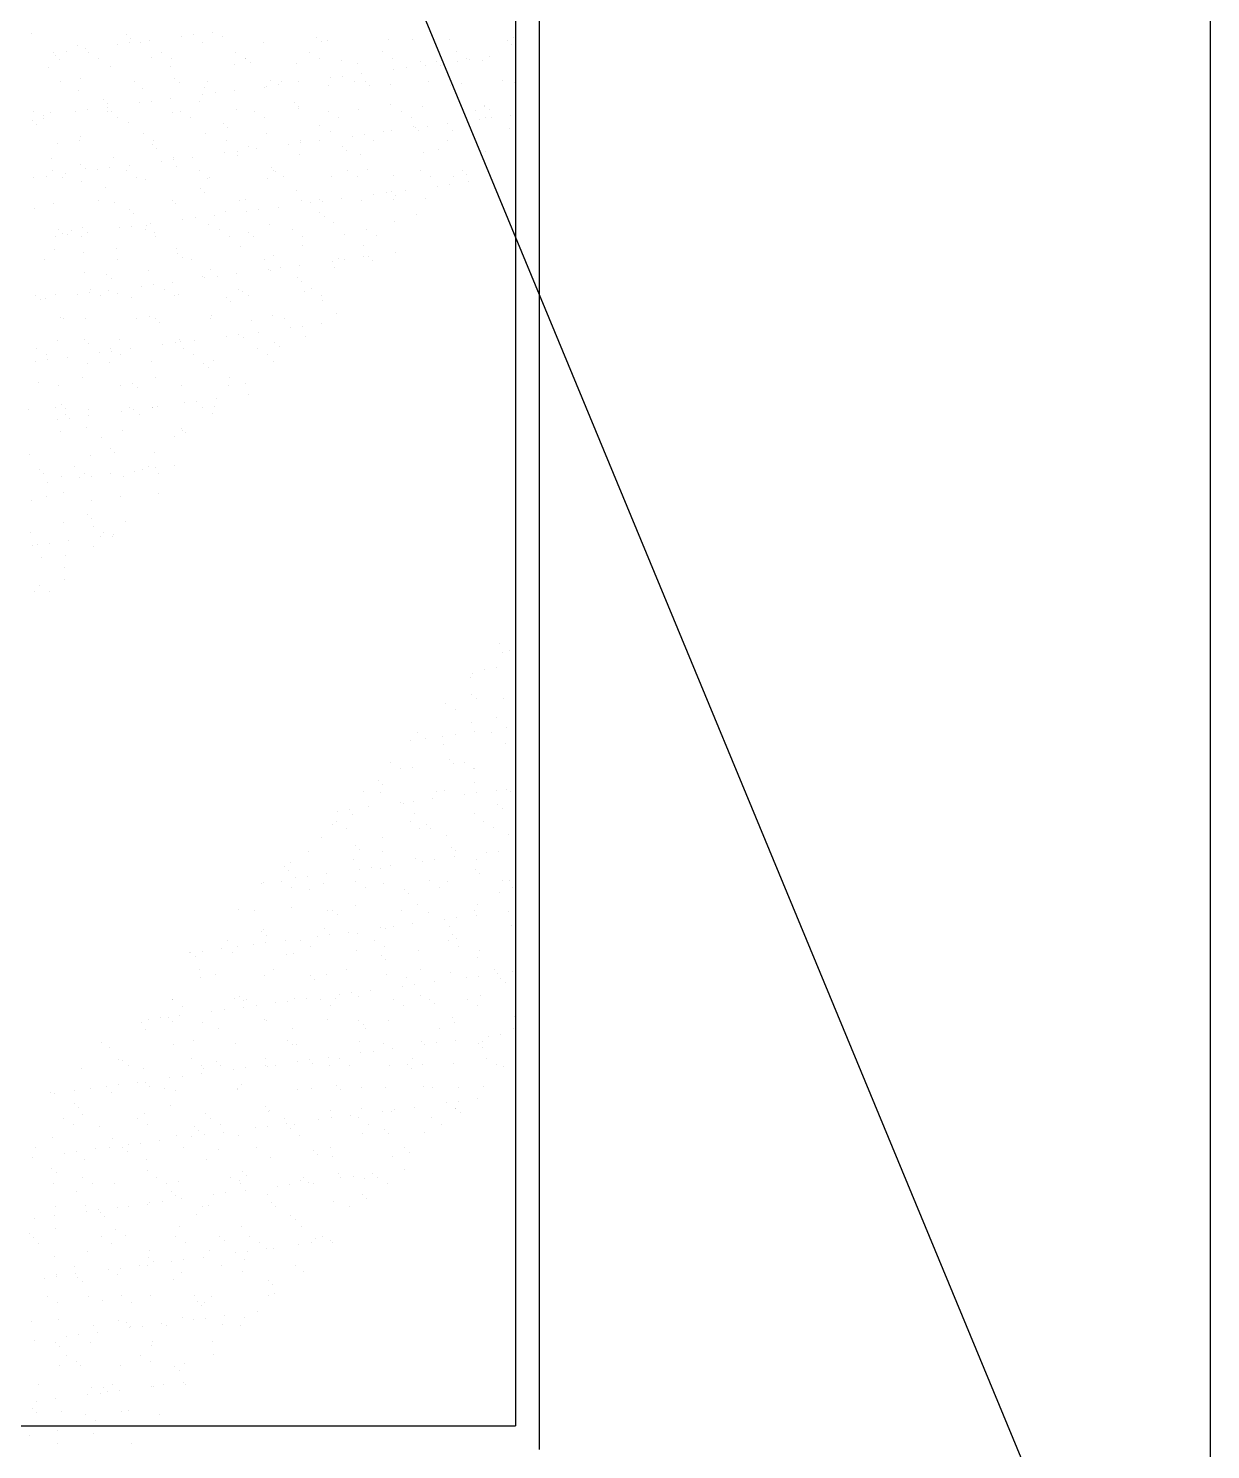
# Model space of a CAD drawing. Header units: inches. Extents: x 8.4 to 50.9, y 14.4 to 39.2.
# Drawn here: x 9.8284 to 10.0784, y 25.7495 to 26.0502 of the extents above; entities that cross this region are included whole.
import ezdxf

# ---------------------------------------------------------------- set-up
doc = ezdxf.new("R2010")
doc.units = ezdxf.units.IN
doc.header["$MEASUREMENT"] = 0
doc.layers.add('02', color=2, linetype='Continuous')
doc.layers.add('1', color=1, linetype='Continuous')

msp = doc.modelspace()

# ---------------------------------------------------------------- linework, layer by layer
at = {"layer": '02'}
for p, q in [((9.9364, 26.851), (9.9364, 25.7495)), ((10.0784, 24.551), (10.0784, 26.848)), ((9.9314, 26.34805), (9.9314, 25.7545)), ((9.82904, 26.04905), (9.82904, 26.04905)), ((9.86735, 26.04939), (9.86735, 26.04939)), ((9.83865, 26.04662), (9.83865, 26.04662)), ((9.84722, 26.04674), (9.84722, 26.04674)), ((9.84905, 26.04887), (9.84905, 26.04887)), ((9.84982, 26.04709), (9.84982, 26.04709)), ((9.84997, 26.04803), (9.84997, 26.04803)), ((9.85216, 26.0471), (9.85216, 26.0471)), ((9.85389, 26.04762), (9.85389, 26.04762)), ((9.86068, 26.04852), (9.86068, 26.04852)), ((9.86328, 26.04886), (9.86328, 26.04886)), ((9.86525, 26.04727), (9.86525, 26.04727)), ((9.86935, 26.04843), (9.86935, 26.04843)), ((9.87804, 26.04721), (9.87804, 26.04721)), ((9.88936, 26.04826), (9.88936, 26.04826)), ((9.89028, 26.04742), (9.89028, 26.04742)), ((9.89154, 26.0477), (9.89154, 26.0477)), ((9.90463, 26.04786), (9.90463, 26.04786)), ((9.90966, 26.04782), (9.90966, 26.04782)), ((9.91742, 26.0478), (9.91742, 26.0478)), ((9.92967, 26.04765), (9.92967, 26.04765)), ((9.93059, 26.0468), (9.93059, 26.0468)), ((9.93092, 26.04829), (9.93092, 26.04829)), ((9.83376, 26.04497), (9.83376, 26.04497)), ((9.83402, 26.04449), (9.83402, 26.04449)), ((9.83494, 26.04364), (9.83494, 26.04364)), ((9.83636, 26.04532), (9.83636, 26.04532)), ((9.84043, 26.04585), (9.84043, 26.04585)), ((9.84101, 26.04508), (9.84101, 26.04508)), ((9.84312, 26.04374), (9.84312, 26.04374)), ((9.85432, 26.04404), (9.85432, 26.04404)), ((9.85658, 26.04511), (9.85658, 26.04511)), ((9.85869, 26.04376), (9.85869, 26.04376)), ((9.87215, 26.04514), (9.87215, 26.04514)), ((9.87426, 26.04379), (9.87426, 26.04379)), ((9.87433, 26.04387), (9.87433, 26.04387)), ((9.87525, 26.04303), (9.87525, 26.04303)), ((9.88772, 26.04516), (9.88772, 26.04516)), ((9.88983, 26.04382), (9.88983, 26.04382)), ((9.89463, 26.04343), (9.89463, 26.04343)), ((9.90329, 26.04519), (9.90329, 26.04519)), ((9.9054, 26.04385), (9.9054, 26.04385)), ((9.91139, 26.04318), (9.91139, 26.04318)), ((9.91464, 26.04326), (9.91464, 26.04326)), ((9.91886, 26.04522), (9.91886, 26.04522)), ((9.91913, 26.04326), (9.91913, 26.04326)), ((9.92097, 26.04388), (9.92097, 26.04388)), ((9.92173, 26.04361), (9.92173, 26.04361)), ((9.92448, 26.04334), (9.92448, 26.04334)), ((9.92579, 26.04414), (9.92579, 26.04414)), ((9.83262, 26.04199), (9.83262, 26.04199)), ((9.84571, 26.04216), (9.84571, 26.04216)), ((9.8585, 26.0421), (9.8585, 26.0421)), ((9.87201, 26.04258), (9.87201, 26.04258)), ((9.8851, 26.04275), (9.8851, 26.04275)), ((9.89481, 26.04006), (9.89481, 26.04006)), ((9.89789, 26.04269), (9.89789, 26.04269)), ((9.89887, 26.0406), (9.89887, 26.0406)), ((9.90567, 26.04149), (9.90567, 26.04149)), ((9.90827, 26.04184), (9.90827, 26.04184)), ((9.91233, 26.04237), (9.91233, 26.04237)), ((9.91556, 26.04241), (9.91556, 26.04241)), ((9.83514, 26.03887), (9.83514, 26.03887)), ((9.83897, 26.03698), (9.83897, 26.03698)), ((9.83929, 26.03965), (9.83929, 26.03965)), ((9.85071, 26.0389), (9.85071, 26.0389)), ((9.85247, 26.03747), (9.85247, 26.03747)), ((9.8593, 26.03948), (9.8593, 26.03948)), ((9.86022, 26.03864), (9.86022, 26.03864)), ((9.86556, 26.03764), (9.86556, 26.03764)), ((9.86628, 26.03893), (9.86628, 26.03893)), ((9.87196, 26.03706), (9.87196, 26.03706)), ((9.87835, 26.03758), (9.87835, 26.03758)), ((9.87875, 26.03795), (9.87875, 26.03795)), ((9.8796, 26.03904), (9.8796, 26.03904)), ((9.88135, 26.03829), (9.88135, 26.03829)), ((9.88185, 26.03896), (9.88185, 26.03896)), ((9.88542, 26.03883), (9.88542, 26.03883)), ((9.89186, 26.03806), (9.89186, 26.03806)), ((9.89221, 26.03972), (9.89221, 26.03972)), ((9.89742, 26.03899), (9.89742, 26.03899)), ((9.89961, 26.03887), (9.89961, 26.03887)), ((9.90053, 26.03802), (9.90053, 26.03802)), ((9.90494, 26.03823), (9.90494, 26.03823)), ((9.91299, 26.03901), (9.91299, 26.03901)), ((9.91774, 26.03817), (9.91774, 26.03817)), ((9.91991, 26.03843), (9.91991, 26.03843)), ((9.92856, 26.03904), (9.92856, 26.03904)), ((9.93124, 26.03865), (9.93124, 26.03865)), ((9.84427, 26.03509), (9.84427, 26.03509)), ((9.84519, 26.03425), (9.84519, 26.03425)), ((9.85183, 26.03441), (9.85183, 26.03441)), ((9.85443, 26.03475), (9.85443, 26.03475)), ((9.8585, 26.03528), (9.8585, 26.03528)), ((9.86457, 26.03465), (9.86457, 26.03465)), ((9.86529, 26.03618), (9.86529, 26.03618)), ((9.86789, 26.03652), (9.86789, 26.03652)), ((9.88458, 26.03448), (9.88458, 26.03448)), ((9.90488, 26.03404), (9.90488, 26.03404)), ((9.92489, 26.03387), (9.92489, 26.03387)), ((9.82948, 26.03253), (9.82948, 26.03253)), ((9.83158, 26.03174), (9.83158, 26.03174)), ((9.83159, 26.03119), (9.83159, 26.03119)), ((9.83294, 26.03236), (9.83294, 26.03236)), ((9.83837, 26.03263), (9.83837, 26.03263)), ((9.84097, 26.03298), (9.84097, 26.03298)), ((9.84504, 26.03351), (9.84504, 26.03351)), ((9.84505, 26.03256), (9.84505, 26.03256)), ((9.84603, 26.03252), (9.84603, 26.03252)), ((9.84716, 26.03122), (9.84716, 26.03122)), ((9.85882, 26.03246), (9.85882, 26.03246)), ((9.86062, 26.03259), (9.86062, 26.03259)), ((9.86273, 26.03124), (9.86273, 26.03124)), ((9.87232, 26.03295), (9.87232, 26.03295)), ((9.87619, 26.03262), (9.87619, 26.03262)), ((9.8783, 26.03127), (9.8783, 26.03127)), ((9.88541, 26.03312), (9.88541, 26.03312)), ((9.8855, 26.03364), (9.8855, 26.03364)), ((9.89176, 26.03264), (9.89176, 26.03264)), ((9.89387, 26.0313), (9.89387, 26.0313)), ((9.8982, 26.03306), (9.8982, 26.03306)), ((9.90733, 26.03267), (9.90733, 26.03267)), ((9.90944, 26.03133), (9.90944, 26.03133)), ((9.91171, 26.03354), (9.91171, 26.03354)), ((9.9229, 26.0327), (9.9229, 26.0327)), ((9.92374, 26.03093), (9.92374, 26.03093)), ((9.92479, 26.03371), (9.92479, 26.03371)), ((9.92501, 26.03136), (9.92501, 26.03136)), ((9.92581, 26.03302), (9.92581, 26.03302)), ((9.92634, 26.03127), (9.92634, 26.03127)), ((9.9304, 26.0318), (9.9304, 26.0318)), ((9.82924, 26.03071), (9.82924, 26.03071)), ((9.83016, 26.02986), (9.83016, 26.02986)), ((9.84954, 26.03026), (9.84954, 26.03026)), ((9.86588, 26.028), (9.86588, 26.028)), ((9.86955, 26.03009), (9.86955, 26.03009)), ((9.87047, 26.02925), (9.87047, 26.02925)), ((9.87867, 26.02794), (9.87867, 26.02794)), ((9.88985, 26.02965), (9.88985, 26.02965)), ((9.89217, 26.02843), (9.89217, 26.02843)), ((9.90348, 26.02826), (9.90348, 26.02826)), ((9.90526, 26.0286), (9.90526, 26.0286)), ((9.90986, 26.02948), (9.90986, 26.02948)), ((9.91028, 26.02915), (9.91028, 26.02915)), ((9.91078, 26.02863), (9.91078, 26.02863)), ((9.91288, 26.0295), (9.91288, 26.0295)), ((9.91694, 26.03003), (9.91694, 26.03003)), ((9.91805, 26.02853), (9.91805, 26.02853)), ((9.93016, 26.02904), (9.93016, 26.02904)), ((9.83451, 26.02588), (9.83451, 26.02588)), ((9.83918, 26.02635), (9.83918, 26.02635)), ((9.83928, 26.02735), (9.83928, 26.02735)), ((9.85279, 26.02784), (9.85279, 26.02784)), ((9.85452, 26.0257), (9.85452, 26.0257)), ((9.85475, 26.02638), (9.85475, 26.02638)), ((9.85544, 26.02486), (9.85544, 26.02486)), ((9.87032, 26.02641), (9.87032, 26.02641)), ((9.87482, 26.02526), (9.87482, 26.02526)), ((9.88336, 26.02561), (9.88336, 26.02561)), ((9.88589, 26.02644), (9.88589, 26.02644)), ((9.88596, 26.02595), (9.88596, 26.02595)), ((9.89003, 26.02649), (9.89003, 26.02649)), ((9.89483, 26.02509), (9.89483, 26.02509)), ((9.89682, 26.02738), (9.89682, 26.02738)), ((9.89942, 26.02772), (9.89942, 26.02772)), ((9.90146, 26.02646), (9.90146, 26.02646)), ((9.91703, 26.02649), (9.91703, 26.02649)), ((9.83325, 26.02272), (9.83325, 26.02272)), ((9.84634, 26.02289), (9.84634, 26.02289)), ((9.85644, 26.02207), (9.85644, 26.02207)), ((9.85904, 26.02241), (9.85904, 26.02241)), ((9.85913, 26.02283), (9.85913, 26.02283)), ((9.86311, 26.02294), (9.86311, 26.02294)), ((9.8699, 26.02384), (9.8699, 26.02384)), ((9.8725, 26.02418), (9.8725, 26.02418)), ((9.87264, 26.02332), (9.87264, 26.02332)), ((9.87657, 26.02472), (9.87657, 26.02472)), ((9.88573, 26.02348), (9.88573, 26.02348)), ((9.89575, 26.02425), (9.89575, 26.02425)), ((9.89852, 26.02342), (9.89852, 26.02342)), ((9.91202, 26.02391), (9.91202, 26.02391)), ((9.91513, 26.02465), (9.91513, 26.02465)), ((9.92511, 26.02407), (9.92511, 26.02407)), ((9.83213, 26.01887), (9.83213, 26.01887)), ((9.83352, 26.02001), (9.83352, 26.02001)), ((9.83619, 26.0194), (9.83619, 26.0194)), ((9.83949, 26.02132), (9.83949, 26.02132)), ((9.84041, 26.02047), (9.84041, 26.02047)), ((9.84298, 26.02029), (9.84298, 26.02029)), ((9.84558, 26.02064), (9.84558, 26.02064)), ((9.84909, 26.02004), (9.84909, 26.02004)), ((9.84965, 26.02117), (9.84965, 26.02117)), ((9.85979, 26.02087), (9.85979, 26.02087)), ((9.86466, 26.02007), (9.86466, 26.02007)), ((9.8798, 26.0207), (9.8798, 26.0207)), ((9.88023, 26.0201), (9.88023, 26.0201)), ((9.88072, 26.01986), (9.88072, 26.01986)), ((9.8958, 26.02012), (9.8958, 26.02012)), ((9.9001, 26.02026), (9.9001, 26.02026)), ((9.90557, 26.01896), (9.90557, 26.01896)), ((9.91137, 26.02015), (9.91137, 26.02015)), ((9.91836, 26.0189), (9.91836, 26.0189)), ((9.92011, 26.02009), (9.92011, 26.02009)), ((9.92103, 26.01924), (9.92103, 26.01924)), ((9.82952, 26.01852), (9.82952, 26.01852)), ((9.83562, 26.01867), (9.83562, 26.01867)), ((9.8396, 26.01772), (9.8396, 26.01772)), ((9.84476, 26.01648), (9.84476, 26.01648)), ((9.85119, 26.0187), (9.85119, 26.0187)), ((9.8531, 26.0182), (9.8531, 26.0182)), ((9.86477, 26.01631), (9.86477, 26.01631)), ((9.86619, 26.01837), (9.86619, 26.01837)), ((9.86677, 26.01872), (9.86677, 26.01872)), ((9.87898, 26.01831), (9.87898, 26.01831)), ((9.88234, 26.01875), (9.88234, 26.01875)), ((9.88507, 26.01587), (9.88507, 26.01587)), ((9.89249, 26.01879), (9.89249, 26.01879)), ((9.89791, 26.01878), (9.89791, 26.01878)), ((9.90809, 26.01592), (9.90809, 26.01592)), ((9.91348, 26.01881), (9.91348, 26.01881)), ((9.91489, 26.01682), (9.91489, 26.01682)), ((9.91749, 26.01716), (9.91749, 26.01716)), ((9.92155, 26.01769), (9.92155, 26.01769)), ((9.83357, 26.01309), (9.83357, 26.01309)), ((9.84321, 26.01383), (9.84321, 26.01383)), ((9.84666, 26.01326), (9.84666, 26.01326)), ((9.85879, 26.01386), (9.85879, 26.01386)), ((9.85945, 26.01319), (9.85945, 26.01319)), ((9.86569, 26.01547), (9.86569, 26.01547)), ((9.87295, 26.01368), (9.87295, 26.01368)), ((9.87436, 26.01389), (9.87436, 26.01389)), ((9.88604, 26.01385), (9.88604, 26.01385)), ((9.88797, 26.01327), (9.88797, 26.01327)), ((9.88993, 26.01392), (9.88993, 26.01392)), ((9.89057, 26.01361), (9.89057, 26.01361)), ((9.89464, 26.01415), (9.89464, 26.01415)), ((9.89883, 26.01379), (9.89883, 26.01379)), ((9.90143, 26.01504), (9.90143, 26.01504)), ((9.90403, 26.01539), (9.90403, 26.01539)), ((9.90508, 26.0157), (9.90508, 26.0157)), ((9.9055, 26.01394), (9.9055, 26.01394)), ((9.906, 26.01485), (9.906, 26.01485)), ((9.91234, 26.01427), (9.91234, 26.01427)), ((9.82973, 26.0121), (9.82973, 26.0121)), ((9.84974, 26.01192), (9.84974, 26.01192)), ((9.85066, 26.01108), (9.85066, 26.01108)), ((9.86365, 26.01007), (9.86365, 26.01007)), ((9.86772, 26.01061), (9.86772, 26.01061)), ((9.87004, 26.01148), (9.87004, 26.01148)), ((9.87451, 26.0115), (9.87451, 26.0115)), ((9.87711, 26.01184), (9.87711, 26.01184)), ((9.88118, 26.01238), (9.88118, 26.01238)), ((9.89004, 26.01131), (9.89004, 26.01131)), ((9.89097, 26.01047), (9.89097, 26.01047)), ((9.91035, 26.01087), (9.91035, 26.01087)), ((9.8347, 26.00754), (9.8347, 26.00754)), ((9.83755, 26.00749), (9.83755, 26.00749)), ((9.83991, 26.00808), (9.83991, 26.00808)), ((9.8408, 26.00706), (9.8408, 26.00706)), ((9.84759, 26.00796), (9.84759, 26.00796)), ((9.85019, 26.0083), (9.85019, 26.0083)), ((9.85312, 26.00752), (9.85312, 26.00752)), ((9.85342, 26.00857), (9.85342, 26.00857)), ((9.85426, 26.00883), (9.85426, 26.00883)), ((9.85501, 26.00709), (9.85501, 26.00709)), ((9.86105, 26.00973), (9.86105, 26.00973)), ((9.86651, 26.00874), (9.86651, 26.00874)), ((9.86869, 26.00755), (9.86869, 26.00755)), ((9.87501, 26.00692), (9.87501, 26.00692)), ((9.8793, 26.00867), (9.8793, 26.00867)), ((9.88427, 26.00757), (9.88427, 26.00757)), ((9.8928, 26.00916), (9.8928, 26.00916)), ((9.89984, 26.0076), (9.89984, 26.0076)), ((9.90589, 26.00933), (9.90589, 26.00933)), ((9.83413, 26.00618), (9.83413, 26.00618)), ((9.83563, 26.00669), (9.83563, 26.00669)), ((9.83674, 26.00653), (9.83674, 26.00653)), ((9.83966, 26.00615), (9.83966, 26.00615)), ((9.85523, 26.00617), (9.85523, 26.00617)), ((9.8708, 26.0062), (9.8708, 26.0062)), ((9.87327, 26.00405), (9.87327, 26.00405)), ((9.87594, 26.00608), (9.87594, 26.00608)), ((9.88636, 26.00421), (9.88636, 26.00421)), ((9.88637, 26.00623), (9.88637, 26.00623)), ((9.89532, 26.00648), (9.89532, 26.00648)), ((9.89915, 26.00415), (9.89915, 26.00415)), ((9.90194, 26.00626), (9.90194, 26.00626)), ((9.83168, 26.00128), (9.83168, 26.00128)), ((9.83388, 26.00346), (9.83388, 26.00346)), ((9.83998, 26.00271), (9.83998, 26.00271)), ((9.84697, 26.00362), (9.84697, 26.00362)), ((9.84725, 26.00131), (9.84725, 26.00131)), ((9.85976, 26.00356), (9.85976, 26.00356)), ((9.85998, 26.00253), (9.85998, 26.00253)), ((9.86091, 26.00169), (9.86091, 26.00169)), ((9.86282, 26.00134), (9.86282, 26.00134)), ((9.87839, 26.00137), (9.87839, 26.00137)), ((9.88029, 26.00209), (9.88029, 26.00209)), ((9.89258, 26.00093), (9.89258, 26.00093)), ((9.89396, 26.0014), (9.89396, 26.0014)), ((9.89518, 26.00128), (9.89518, 26.00128)), ((9.89925, 26.00181), (9.89925, 26.00181)), ((9.90029, 26.00192), (9.90029, 26.00192)), ((9.90121, 26.00108), (9.90121, 26.00108)), ((9.90604, 26.0027), (9.90604, 26.0027)), ((9.84023, 25.99845), (9.84023, 25.99845)), ((9.84495, 25.99815), (9.84495, 25.99815)), ((9.85373, 25.99893), (9.85373, 25.99893)), ((9.86682, 25.9991), (9.86682, 25.9991)), ((9.87233, 25.99827), (9.87233, 25.99827)), ((9.87912, 25.99916), (9.87912, 25.99916)), ((9.87961, 25.99904), (9.87961, 25.99904)), ((9.88172, 25.9995), (9.88172, 25.9995)), ((9.88579, 26.00004), (9.88579, 26.00004)), ((9.89312, 25.99953), (9.89312, 25.99953)), ((9.84159, 25.99497), (9.84159, 25.99497)), ((9.84587, 25.9973), (9.84587, 25.9973)), ((9.8522, 25.99562), (9.8522, 25.99562)), ((9.8548, 25.99596), (9.8548, 25.99596)), ((9.85716, 25.995), (9.85716, 25.995)), ((9.85887, 25.99649), (9.85887, 25.99649)), ((9.86525, 25.9977), (9.86525, 25.9977)), ((9.86566, 25.99739), (9.86566, 25.99739)), ((9.86826, 25.99773), (9.86826, 25.99773)), ((9.87273, 25.99503), (9.87273, 25.99503)), ((9.88526, 25.99753), (9.88526, 25.99753)), ((9.88618, 25.99669), (9.88618, 25.99669)), ((9.8883, 25.99505), (9.8883, 25.99505)), ((9.82992, 25.99376), (9.82992, 25.99376)), ((9.83084, 25.99291), (9.83084, 25.99291)), ((9.83195, 25.99295), (9.83195, 25.99295)), ((9.8342, 25.99382), (9.8342, 25.99382)), ((9.83874, 25.99385), (9.83874, 25.99385)), ((9.84135, 25.99419), (9.84135, 25.99419)), ((9.8437, 25.99363), (9.8437, 25.99363)), ((9.84541, 25.99472), (9.84541, 25.99472)), ((9.84729, 25.99399), (9.84729, 25.99399)), ((9.85022, 25.99332), (9.85022, 25.99332)), ((9.85927, 25.99365), (9.85927, 25.99365)), ((9.86008, 25.99393), (9.86008, 25.99393)), ((9.87023, 25.99314), (9.87023, 25.99314)), ((9.87115, 25.9923), (9.87115, 25.9923)), ((9.87358, 25.99441), (9.87358, 25.99441)), ((9.87484, 25.99368), (9.87484, 25.99368)), ((9.88667, 25.99458), (9.88667, 25.99458)), ((9.89041, 25.99371), (9.89041, 25.99371)), ((9.89053, 25.9927), (9.89053, 25.9927)), ((9.83519, 25.98893), (9.83519, 25.98893)), ((9.84054, 25.98881), (9.84054, 25.98881)), ((9.85129, 25.98879), (9.85129, 25.98879)), ((9.85405, 25.9893), (9.85405, 25.9893)), ((9.86686, 25.98882), (9.86686, 25.98882)), ((9.86714, 25.98947), (9.86714, 25.98947)), ((9.87993, 25.98941), (9.87993, 25.98941)), ((9.88243, 25.98885), (9.88243, 25.98885)), ((9.89343, 25.98989), (9.89343, 25.98989)), ((9.83572, 25.98876), (9.83572, 25.98876)), ((9.8552, 25.98875), (9.8552, 25.98875)), ((9.85612, 25.98791), (9.85612, 25.98791)), ((9.8755, 25.98831), (9.8755, 25.98831)), ((9.87694, 25.98593), (9.87694, 25.98593)), ((9.88373, 25.98682), (9.88373, 25.98682)), ((9.88633, 25.98716), (9.88633, 25.98716)), ((9.8904, 25.9877), (9.8904, 25.9877)), ((9.83451, 25.98419), (9.83451, 25.98419)), ((9.84017, 25.98437), (9.84017, 25.98437)), ((9.84109, 25.98352), (9.84109, 25.98352)), ((9.8476, 25.98435), (9.8476, 25.98435)), ((9.85681, 25.98328), (9.85681, 25.98328)), ((9.85941, 25.98362), (9.85941, 25.98362)), ((9.86039, 25.98429), (9.86039, 25.98429)), ((9.86047, 25.98392), (9.86047, 25.98392)), ((9.86348, 25.98416), (9.86348, 25.98416)), ((9.87027, 25.98505), (9.87027, 25.98505)), ((9.87287, 25.98539), (9.87287, 25.98539)), ((9.8739, 25.98478), (9.8739, 25.98478)), ((9.88048, 25.98375), (9.88048, 25.98375)), ((9.8814, 25.98291), (9.8814, 25.98291)), ((9.88699, 25.98495), (9.88699, 25.98495)), ((9.83006, 25.98242), (9.83006, 25.98242)), ((9.83217, 25.98108), (9.83217, 25.98108)), ((9.8325, 25.98008), (9.8325, 25.98008)), ((9.83656, 25.98061), (9.83656, 25.98061)), ((9.84335, 25.98151), (9.84335, 25.98151)), ((9.84563, 25.98245), (9.84563, 25.98245)), ((9.84596, 25.98185), (9.84596, 25.98185)), ((9.84774, 25.98111), (9.84774, 25.98111)), ((9.85002, 25.98238), (9.85002, 25.98238)), ((9.8612, 25.98248), (9.8612, 25.98248)), ((9.86331, 25.98113), (9.86331, 25.98113)), ((9.86745, 25.97983), (9.86745, 25.97983)), ((9.87677, 25.98251), (9.87677, 25.98251)), ((9.87888, 25.98116), (9.87888, 25.98116)), ((9.88024, 25.97977), (9.88024, 25.97977)), ((9.82989, 25.97973), (9.82989, 25.97973)), ((9.84086, 25.97918), (9.84086, 25.97918)), ((9.84544, 25.97954), (9.84544, 25.97954)), ((9.85436, 25.97967), (9.85436, 25.97967)), ((9.86545, 25.97936), (9.86545, 25.97936)), ((9.86637, 25.97852), (9.86637, 25.97852)), ((9.83041, 25.97515), (9.83041, 25.97515)), ((9.83483, 25.97455), (9.83483, 25.97455)), ((9.83976, 25.97624), (9.83976, 25.97624)), ((9.84792, 25.97472), (9.84792, 25.97472)), ((9.85042, 25.97498), (9.85042, 25.97498)), ((9.85134, 25.97413), (9.85134, 25.97413)), ((9.85533, 25.97627), (9.85533, 25.97627)), ((9.86071, 25.97466), (9.86071, 25.97466)), ((9.87072, 25.97453), (9.87072, 25.97453)), ((9.8709, 25.9763), (9.8709, 25.9763)), ((9.87421, 25.97514), (9.87421, 25.97514)), ((9.86142, 25.97094), (9.86142, 25.97094)), ((9.86402, 25.97128), (9.86402, 25.97128)), ((9.86809, 25.97182), (9.86809, 25.97182)), ((9.87488, 25.97271), (9.87488, 25.97271)), ((9.82838, 25.96961), (9.82838, 25.96961)), ((9.8341, 25.9699), (9.8341, 25.9699)), ((9.83539, 25.97059), (9.83539, 25.97059)), ((9.83621, 25.96856), (9.83621, 25.96856)), ((9.83631, 25.96974), (9.83631, 25.96974)), ((9.83711, 25.96774), (9.83711, 25.96774)), ((9.84117, 25.96955), (9.84117, 25.96955)), ((9.84117, 25.96827), (9.84117, 25.96827)), ((9.84796, 25.96917), (9.84796, 25.96917)), ((9.84967, 25.96993), (9.84967, 25.96993)), ((9.85057, 25.96951), (9.85057, 25.96951)), ((9.85178, 25.96858), (9.85178, 25.96858)), ((9.85463, 25.97005), (9.85463, 25.97005)), ((9.85468, 25.97003), (9.85468, 25.97003)), ((9.85569, 25.97015), (9.85569, 25.97015)), ((9.86524, 25.96996), (9.86524, 25.96996)), ((9.86735, 25.96861), (9.86735, 25.96861)), ((9.86777, 25.9702), (9.86777, 25.9702)), ((9.8345, 25.9674), (9.8345, 25.9674)), ((9.83514, 25.96492), (9.83514, 25.96492)), ((9.84066, 25.96576), (9.84066, 25.96576)), ((9.84823, 25.96509), (9.84823, 25.96509)), ((9.86067, 25.96559), (9.86067, 25.96559)), ((9.86102, 25.96502), (9.86102, 25.96502)), ((9.86159, 25.96474), (9.86159, 25.96474)), ((9.8438, 25.96372), (9.8438, 25.96372)), ((9.85937, 25.96375), (9.85937, 25.96375)), ((9.8287, 25.95997), (9.8287, 25.95997)), ((9.84149, 25.95991), (9.84149, 25.95991)), ((9.84564, 25.9612), (9.84564, 25.9612)), ((9.84656, 25.96035), (9.84656, 25.96035)), ((9.85499, 25.9604), (9.85499, 25.9604)), ((9.83061, 25.95681), (9.83061, 25.95681)), ((9.83153, 25.95596), (9.83153, 25.95596)), ((9.83814, 25.95738), (9.83814, 25.95738)), ((9.84024, 25.95604), (9.84024, 25.95604)), ((9.84578, 25.95593), (9.84578, 25.95593)), ((9.85091, 25.95637), (9.85091, 25.95637)), ((9.85257, 25.95683), (9.85257, 25.95683)), ((9.85371, 25.95741), (9.85371, 25.95741)), ((9.85518, 25.95717), (9.85518, 25.95717)), ((9.85581, 25.95606), (9.85581, 25.95606)), ((9.85924, 25.95771), (9.85924, 25.95771)), ((9.83232, 25.95416), (9.83232, 25.95416)), ((9.83546, 25.95528), (9.83546, 25.95528)), ((9.83911, 25.95506), (9.83911, 25.95506)), ((9.84172, 25.9554), (9.84172, 25.9554)), ((9.84855, 25.95545), (9.84855, 25.95545)), ((9.82901, 25.95034), (9.82901, 25.95034)), ((9.83226, 25.95117), (9.83226, 25.95117)), ((9.83588, 25.95198), (9.83588, 25.95198)), ((9.8418, 25.95028), (9.8418, 25.95028)), ((9.84783, 25.9512), (9.84783, 25.9512)), ((9.85588, 25.95181), (9.85588, 25.95181)), ((9.84085, 25.94742), (9.84085, 25.94742)), ((9.83577, 25.94565), (9.83577, 25.94565)), ((9.84178, 25.94657), (9.84178, 25.94657)), ((9.84217, 25.94486), (9.84217, 25.94486)), ((9.84886, 25.94582), (9.84886, 25.94582)), ((9.82871, 25.94349), (9.82871, 25.94349)), ((9.82933, 25.9407), (9.82933, 25.9407)), ((9.83027, 25.94095), (9.83027, 25.94095)), ((9.83287, 25.94129), (9.83287, 25.94129)), ((9.83693, 25.94182), (9.83693, 25.94182)), ((9.84372, 25.94272), (9.84372, 25.94272)), ((9.84428, 25.94352), (9.84428, 25.94352)), ((9.84613, 25.94259), (9.84613, 25.94259)), ((9.84633, 25.94306), (9.84633, 25.94306)), ((9.83109, 25.9382), (9.83109, 25.9382)), ((9.8363, 25.93865), (9.8363, 25.93865)), ((9.84212, 25.94064), (9.84212, 25.94064)), ((9.83609, 25.93602), (9.83609, 25.93602)), ((9.83064, 25.93231), (9.83064, 25.93231)), ((9.83607, 25.93364), (9.83607, 25.93364)), ((9.82964, 25.93107), (9.82964, 25.93107)), ((9.83275, 25.93097), (9.83275, 25.93097)), ((9.9281, 25.91996), (9.9281, 25.91996)), ((9.92857, 25.9181), (9.92857, 25.9181)), ((9.93021, 25.91862), (9.93021, 25.91862)), ((9.92223, 25.91375), (9.92223, 25.91375)), ((9.92485, 25.91456), (9.92485, 25.91456)), ((9.92745, 25.9149), (9.92745, 25.9149)), ((9.92183, 25.91292), (9.92183, 25.91292)), ((9.92216, 25.90924), (9.92216, 25.90924)), ((9.92308, 25.9084), (9.92308, 25.9084)), ((9.92889, 25.90847), (9.92889, 25.90847)), ((9.91657, 25.90741), (9.91657, 25.90741)), ((9.91868, 25.90607), (9.91868, 25.90607)), ((9.92214, 25.90329), (9.92214, 25.90329)), ((9.92743, 25.90441), (9.92743, 25.90441)), ((9.92946, 25.90222), (9.92946, 25.90222)), ((9.90921, 25.89956), (9.90921, 25.89956)), ((9.9107, 25.9012), (9.9107, 25.9012)), ((9.9124, 25.90002), (9.9124, 25.90002)), ((9.916, 25.90045), (9.916, 25.90045)), ((9.91612, 25.89866), (9.91612, 25.89866)), ((9.9186, 25.90079), (9.9186, 25.90079)), ((9.92267, 25.90133), (9.92267, 25.90133)), ((9.92627, 25.90123), (9.92627, 25.90123)), ((9.9292, 25.89883), (9.9292, 25.89883)), ((9.90504, 25.89486), (9.90504, 25.89486)), ((9.90715, 25.89352), (9.90715, 25.89352)), ((9.90967, 25.89372), (9.90967, 25.89372)), ((9.91737, 25.89546), (9.91737, 25.89546)), ((9.91829, 25.89462), (9.91829, 25.89462)), ((9.92061, 25.89489), (9.92061, 25.89489)), ((9.92246, 25.89366), (9.92246, 25.89366)), ((9.92272, 25.89355), (9.92272, 25.89355)), ((9.90234, 25.89107), (9.90234, 25.89107)), ((9.90326, 25.89023), (9.90326, 25.89023)), ((9.92264, 25.89063), (9.92264, 25.89063)), ((9.89917, 25.88865), (9.89917, 25.88865)), ((9.90293, 25.88854), (9.90293, 25.88854)), ((9.90975, 25.88668), (9.90975, 25.88668)), ((9.91382, 25.88722), (9.91382, 25.88722)), ((9.91474, 25.88868), (9.91474, 25.88868)), ((9.91643, 25.88903), (9.91643, 25.88903)), ((9.92061, 25.88811), (9.92061, 25.88811)), ((9.92321, 25.88845), (9.92321, 25.88845)), ((9.92728, 25.88899), (9.92728, 25.88899)), ((9.92952, 25.8892), (9.92952, 25.8892)), ((9.93031, 25.88871), (9.93031, 25.88871)), ((9.89369, 25.88457), (9.89369, 25.88457)), ((9.89629, 25.88491), (9.89629, 25.88491)), ((9.8969, 25.88392), (9.8969, 25.88392)), ((9.90036, 25.88545), (9.90036, 25.88545)), ((9.90715, 25.88634), (9.90715, 25.88634)), ((9.90761, 25.88624), (9.90761, 25.88624)), ((9.90998, 25.88408), (9.90998, 25.88408)), ((9.92277, 25.88402), (9.92277, 25.88402)), ((9.92762, 25.88607), (9.92762, 25.88607)), ((9.92854, 25.88523), (9.92854, 25.88523)), ((9.89258, 25.88185), (9.89258, 25.88185)), ((9.89351, 25.88231), (9.89351, 25.88231)), ((9.89561, 25.88097), (9.89561, 25.88097)), ((9.90908, 25.88234), (9.90908, 25.88234)), ((9.91118, 25.881), (9.91118, 25.881)), ((9.91259, 25.88168), (9.91259, 25.88168)), ((9.91351, 25.88084), (9.91351, 25.88084)), ((9.92465, 25.88237), (9.92465, 25.88237)), ((9.92676, 25.88103), (9.92676, 25.88103)), ((9.89045, 25.87897), (9.89045, 25.87897)), ((9.90324, 25.87891), (9.90324, 25.87891)), ((9.91675, 25.8794), (9.91675, 25.8794)), ((9.92983, 25.87956), (9.92983, 25.87956)), ((9.88763, 25.87611), (9.88763, 25.87611)), ((9.89756, 25.87729), (9.89756, 25.87729)), ((9.89848, 25.87645), (9.89848, 25.87645)), ((9.9032, 25.87613), (9.9032, 25.87613)), ((9.91786, 25.87685), (9.91786, 25.87685)), ((9.91843, 25.87488), (9.91843, 25.87488)), ((9.91878, 25.87616), (9.91878, 25.87616)), ((9.92522, 25.87577), (9.92522, 25.87577)), ((9.92782, 25.87612), (9.92782, 25.87612)), ((9.88253, 25.87291), (9.88253, 25.87291)), ((9.88345, 25.87206), (9.88345, 25.87206)), ((9.88371, 25.8738), (9.88371, 25.8738)), ((9.89721, 25.87428), (9.89721, 25.87428)), ((9.8983, 25.87223), (9.8983, 25.87223)), ((9.9009, 25.87257), (9.9009, 25.87257)), ((9.90283, 25.87246), (9.90283, 25.87246)), ((9.90497, 25.87311), (9.90497, 25.87311)), ((9.9103, 25.87445), (9.9103, 25.87445)), ((9.91176, 25.874), (9.91176, 25.874)), ((9.91436, 25.87434), (9.91436, 25.87434)), ((9.92284, 25.87229), (9.92284, 25.87229)), ((9.92309, 25.87439), (9.92309, 25.87439)), ((9.87768, 25.86917), (9.87768, 25.86917)), ((9.87805, 25.86956), (9.87805, 25.86956)), ((9.88197, 25.86976), (9.88197, 25.86976)), ((9.88484, 25.87046), (9.88484, 25.87046)), ((9.88745, 25.8708), (9.88745, 25.8708)), ((9.89077, 25.86934), (9.89077, 25.86934)), ((9.89151, 25.87133), (9.89151, 25.87133)), ((9.89754, 25.86979), (9.89754, 25.86979)), ((9.90356, 25.86928), (9.90356, 25.86928)), ((9.91311, 25.86982), (9.91311, 25.86982)), ((9.91706, 25.86976), (9.91706, 25.86976)), ((9.92376, 25.87145), (9.92376, 25.87145)), ((9.92869, 25.86985), (9.92869, 25.86985)), ((9.93015, 25.86993), (9.93015, 25.86993)), ((9.93079, 25.86851), (9.93079, 25.86851)), ((9.88408, 25.86842), (9.88408, 25.86842)), ((9.8878, 25.86808), (9.8878, 25.86808)), ((9.89965, 25.86845), (9.89965, 25.86845)), ((9.90781, 25.8679), (9.90781, 25.8679)), ((9.90873, 25.86706), (9.90873, 25.86706)), ((9.91522, 25.86848), (9.91522, 25.86848)), ((9.92811, 25.86746), (9.92811, 25.86746)), ((9.87277, 25.86369), (9.87277, 25.86369)), ((9.8761, 25.86356), (9.8761, 25.86356)), ((9.88402, 25.86416), (9.88402, 25.86416)), ((9.89167, 25.86359), (9.89167, 25.86359)), ((9.89278, 25.86352), (9.89278, 25.86352)), ((9.8937, 25.86267), (9.8937, 25.86267)), ((9.89753, 25.86465), (9.89753, 25.86465)), ((9.90724, 25.86361), (9.90724, 25.86361)), ((9.91061, 25.86482), (9.91061, 25.86482)), ((9.91308, 25.86307), (9.91308, 25.86307)), ((9.92281, 25.86364), (9.92281, 25.86364)), ((9.92304, 25.86254), (9.92304, 25.86254)), ((9.9234, 25.86475), (9.9234, 25.86475)), ((9.92983, 25.86343), (9.92983, 25.86343)), ((9.87799, 25.85954), (9.87799, 25.85954)), ((9.89108, 25.8597), (9.89108, 25.8597)), ((9.90291, 25.85989), (9.90291, 25.85989)), ((9.90387, 25.85964), (9.90387, 25.85964)), ((9.90551, 25.86023), (9.90551, 25.86023)), ((9.90958, 25.86077), (9.90958, 25.86077)), ((9.91637, 25.86166), (9.91637, 25.86166)), ((9.91737, 25.86013), (9.91737, 25.86013)), ((9.91897, 25.862), (9.91897, 25.862)), ((9.93046, 25.86029), (9.93046, 25.86029)), ((9.87044, 25.85722), (9.87044, 25.85722)), ((9.87775, 25.85913), (9.87775, 25.85913)), ((9.8786, 25.85669), (9.8786, 25.85669)), ((9.87867, 25.85828), (9.87867, 25.85828)), ((9.88266, 25.85722), (9.88266, 25.85722)), ((9.88601, 25.85724), (9.88601, 25.85724)), ((9.88945, 25.85812), (9.88945, 25.85812)), ((9.89206, 25.85846), (9.89206, 25.85846)), ((9.89612, 25.859), (9.89612, 25.859)), ((9.89805, 25.85868), (9.89805, 25.85868)), ((9.90158, 25.85727), (9.90158, 25.85727)), ((9.91715, 25.8573), (9.91715, 25.8573)), ((9.91806, 25.85851), (9.91806, 25.85851)), ((9.91898, 25.85767), (9.91898, 25.85767)), ((9.86254, 25.85457), (9.86254, 25.85457)), ((9.86272, 25.85474), (9.86272, 25.85474)), ((9.86364, 25.85389), (9.86364, 25.85389)), ((9.86514, 25.85492), (9.86514, 25.85492)), ((9.8692, 25.85545), (9.8692, 25.85545)), ((9.87155, 25.85459), (9.87155, 25.85459)), ((9.87255, 25.85587), (9.87255, 25.85587)), ((9.87599, 25.85635), (9.87599, 25.85635)), ((9.88302, 25.8543), (9.88302, 25.8543)), ((9.88434, 25.85453), (9.88434, 25.85453)), ((9.88812, 25.8559), (9.88812, 25.8559)), ((9.89784, 25.85501), (9.89784, 25.85501)), ((9.90303, 25.85412), (9.90303, 25.85412)), ((9.90369, 25.85593), (9.90369, 25.85593)), ((9.91093, 25.85518), (9.91093, 25.85518)), ((9.91926, 25.85596), (9.91926, 25.85596)), ((9.92333, 25.85368), (9.92333, 25.85368)), ((9.92372, 25.85512), (9.92372, 25.85512)), ((9.86457, 25.85101), (9.86457, 25.85101)), ((9.88014, 25.85104), (9.88014, 25.85104)), ((9.89571, 25.85106), (9.89571, 25.85106)), ((9.90395, 25.85328), (9.90395, 25.85328)), ((9.91128, 25.85109), (9.91128, 25.85109)), ((9.91769, 25.85049), (9.91769, 25.85049)), ((9.92685, 25.85112), (9.92685, 25.85112)), ((9.93078, 25.85066), (9.93078, 25.85066)), ((9.8648, 25.84941), (9.8648, 25.84941)), ((9.86799, 25.84991), (9.86799, 25.84991)), ((9.87831, 25.8499), (9.87831, 25.8499)), ((9.888, 25.84974), (9.888, 25.84974)), ((9.88892, 25.84889), (9.88892, 25.84889)), ((9.8914, 25.85007), (9.8914, 25.85007)), ((9.90419, 25.85001), (9.90419, 25.85001)), ((9.90752, 25.84755), (9.90752, 25.84755)), ((9.9083, 25.84929), (9.9083, 25.84929)), ((9.91012, 25.84789), (9.91012, 25.84789)), ((9.91419, 25.84843), (9.91419, 25.84843)), ((9.92098, 25.84932), (9.92098, 25.84932)), ((9.92358, 25.84967), (9.92358, 25.84967)), ((9.92765, 25.8502), (9.92765, 25.8502)), ((9.9283, 25.84912), (9.9283, 25.84912)), ((9.92923, 25.84828), (9.92923, 25.84828)), ((9.85877, 25.84479), (9.85877, 25.84479)), ((9.85891, 25.84467), (9.85891, 25.84467)), ((9.87186, 25.84496), (9.87186, 25.84496)), ((9.87296, 25.84535), (9.87296, 25.84535)), ((9.87389, 25.8445), (9.87389, 25.8445)), ((9.87448, 25.84469), (9.87448, 25.84469)), ((9.88465, 25.84489), (9.88465, 25.84489)), ((9.88727, 25.84489), (9.88727, 25.84489)), ((9.89005, 25.84472), (9.89005, 25.84472)), ((9.89327, 25.84491), (9.89327, 25.84491)), ((9.89406, 25.84578), (9.89406, 25.84578)), ((9.89667, 25.84612), (9.89667, 25.84612)), ((9.89816, 25.84538), (9.89816, 25.84538)), ((9.90073, 25.84666), (9.90073, 25.84666)), ((9.90562, 25.84475), (9.90562, 25.84475)), ((9.91124, 25.84555), (9.91124, 25.84555)), ((9.91327, 25.84473), (9.91327, 25.84473)), ((9.92119, 25.84478), (9.92119, 25.84478)), ((9.92403, 25.84549), (9.92403, 25.84549)), ((9.86102, 25.84332), (9.86102, 25.84332)), ((9.86715, 25.84224), (9.86715, 25.84224)), ((9.86975, 25.84258), (9.86975, 25.84258)), ((9.87381, 25.84311), (9.87381, 25.84311)), ((9.87659, 25.84335), (9.87659, 25.84335)), ((9.8806, 25.84401), (9.8806, 25.84401)), ((9.88321, 25.84435), (9.88321, 25.84435)), ((9.89216, 25.84338), (9.89216, 25.84338)), ((9.90773, 25.84341), (9.90773, 25.84341)), ((9.9142, 25.84389), (9.9142, 25.84389)), ((9.9233, 25.84344), (9.9233, 25.84344)), ((9.85233, 25.83984), (9.85233, 25.83984)), ((9.85304, 25.83846), (9.85304, 25.83846)), ((9.85369, 25.84046), (9.85369, 25.84046)), ((9.85629, 25.84081), (9.85629, 25.84081)), ((9.85793, 25.84096), (9.85793, 25.84096)), ((9.85886, 25.84011), (9.85886, 25.84011)), ((9.86035, 25.84134), (9.86035, 25.84134)), ((9.86512, 25.83978), (9.86512, 25.83978)), ((9.86861, 25.83849), (9.86861, 25.83849)), ((9.87824, 25.84052), (9.87824, 25.84052)), ((9.87862, 25.84027), (9.87862, 25.84027)), ((9.88418, 25.83852), (9.88418, 25.83852)), ((9.89171, 25.84043), (9.89171, 25.84043)), ((9.89824, 25.84035), (9.89824, 25.84035)), ((9.89916, 25.8395), (9.89916, 25.8395)), ((9.89975, 25.83854), (9.89975, 25.83854)), ((9.9045, 25.84037), (9.9045, 25.84037)), ((9.91532, 25.83857), (9.91532, 25.83857)), ((9.918, 25.84086), (9.918, 25.84086)), ((9.91855, 25.8399), (9.91855, 25.8399)), ((9.93089, 25.8386), (9.93089, 25.8386)), ((9.93109, 25.84103), (9.93109, 25.84103)), ((9.84382, 25.83573), (9.84382, 25.83573)), ((9.86321, 25.83613), (9.86321, 25.83613)), ((9.88321, 25.83596), (9.88321, 25.83596)), ((9.89847, 25.83575), (9.89847, 25.83575)), ((9.90351, 25.83551), (9.90351, 25.83551)), ((9.91156, 25.83591), (9.91156, 25.83591)), ((9.91473, 25.83555), (9.91473, 25.83555)), ((9.9188, 25.83609), (9.9188, 25.83609)), ((9.92435, 25.83585), (9.92435, 25.83585)), ((9.92559, 25.83698), (9.92559, 25.83698)), ((9.92819, 25.83733), (9.92819, 25.83733)), ((9.84558, 25.83467), (9.84558, 25.83467)), ((9.85909, 25.83515), (9.85909, 25.83515)), ((9.87218, 25.83532), (9.87218, 25.83532)), ((9.88413, 25.83511), (9.88413, 25.83511)), ((9.88497, 25.83526), (9.88497, 25.83526)), ((9.89188, 25.83255), (9.89188, 25.83255)), ((9.89867, 25.83344), (9.89867, 25.83344)), ((9.90128, 25.83378), (9.90128, 25.83378)), ((9.90534, 25.83432), (9.90534, 25.83432)), ((9.91213, 25.83521), (9.91213, 25.83521)), ((9.92352, 25.83534), (9.92352, 25.83534)), ((9.92444, 25.8345), (9.92444, 25.8345)), ((9.83955, 25.83004), (9.83955, 25.83004)), ((9.84738, 25.83212), (9.84738, 25.83212)), ((9.84817, 25.83174), (9.84817, 25.83174)), ((9.84948, 25.83077), (9.84948, 25.83077)), ((9.85264, 25.83021), (9.85264, 25.83021)), ((9.86295, 25.83215), (9.86295, 25.83215)), ((9.86505, 25.8308), (9.86505, 25.8308)), ((9.86543, 25.83015), (9.86543, 25.83015)), ((9.86818, 25.83157), (9.86818, 25.83157)), ((9.8691, 25.83072), (9.8691, 25.83072)), ((9.87176, 25.8299), (9.87176, 25.8299)), ((9.87436, 25.83024), (9.87436, 25.83024)), ((9.87842, 25.83077), (9.87842, 25.83077)), ((9.87852, 25.83217), (9.87852, 25.83217)), ((9.87894, 25.83063), (9.87894, 25.83063)), ((9.88063, 25.83083), (9.88063, 25.83083)), ((9.88521, 25.83167), (9.88521, 25.83167)), ((9.88782, 25.83201), (9.88782, 25.83201)), ((9.88848, 25.83113), (9.88848, 25.83113)), ((9.89202, 25.8308), (9.89202, 25.8308)), ((9.89409, 25.8322), (9.89409, 25.8322)), ((9.8962, 25.83086), (9.8962, 25.83086)), ((9.90482, 25.83074), (9.90482, 25.83074)), ((9.90849, 25.83095), (9.90849, 25.83095)), ((9.90941, 25.83011), (9.90941, 25.83011)), ((9.90966, 25.83223), (9.90966, 25.83223)), ((9.91177, 25.83089), (9.91177, 25.83089)), ((9.91832, 25.83123), (9.91832, 25.83123)), ((9.92523, 25.83226), (9.92523, 25.83226)), ((9.92734, 25.83092), (9.92734, 25.83092)), ((9.92879, 25.83051), (9.92879, 25.83051)), ((9.84744, 25.8267), (9.84744, 25.8267)), ((9.8515, 25.82723), (9.8515, 25.82723)), ((9.85315, 25.82718), (9.85315, 25.82718)), ((9.8583, 25.82812), (9.8583, 25.82812)), ((9.8609, 25.82847), (9.8609, 25.82847)), ((9.86496, 25.829), (9.86496, 25.829)), ((9.87345, 25.82674), (9.87345, 25.82674)), ((9.89346, 25.82657), (9.89346, 25.82657)), ((9.83311, 25.82509), (9.83311, 25.82509)), ((9.83398, 25.82492), (9.83398, 25.82492)), ((9.83805, 25.82546), (9.83805, 25.82546)), ((9.8415, 25.82591), (9.8415, 25.82591)), ((9.84484, 25.82635), (9.84484, 25.82635)), ((9.8459, 25.82503), (9.8459, 25.82503)), ((9.85407, 25.82634), (9.85407, 25.82634)), ((9.85707, 25.82594), (9.85707, 25.82594)), ((9.8594, 25.82552), (9.8594, 25.82552)), ((9.87249, 25.82569), (9.87249, 25.82569)), ((9.87265, 25.82597), (9.87265, 25.82597)), ((9.88528, 25.82563), (9.88528, 25.82563)), ((9.88822, 25.826), (9.88822, 25.826)), ((9.89438, 25.82572), (9.89438, 25.82572)), ((9.89879, 25.82611), (9.89879, 25.82611)), ((9.90379, 25.82602), (9.90379, 25.82602)), ((9.91187, 25.82628), (9.91187, 25.82628)), ((9.91376, 25.82612), (9.91376, 25.82612)), ((9.91936, 25.82605), (9.91936, 25.82605)), ((9.92341, 25.82375), (9.92341, 25.82375)), ((9.92466, 25.82622), (9.92466, 25.82622)), ((9.83812, 25.82279), (9.83812, 25.82279)), ((9.83904, 25.82195), (9.83904, 25.82195)), ((9.83987, 25.82041), (9.83987, 25.82041)), ((9.85296, 25.82057), (9.85296, 25.82057)), ((9.85842, 25.82235), (9.85842, 25.82235)), ((9.86575, 25.82051), (9.86575, 25.82051)), ((9.87843, 25.82218), (9.87843, 25.82218)), ((9.87925, 25.821), (9.87925, 25.821)), ((9.87935, 25.82133), (9.87935, 25.82133)), ((9.89234, 25.82117), (9.89234, 25.82117)), ((9.89873, 25.82174), (9.89873, 25.82174)), ((9.90328, 25.8211), (9.90328, 25.8211)), ((9.90513, 25.8211), (9.90513, 25.8211)), ((9.90589, 25.82144), (9.90589, 25.82144)), ((9.90995, 25.82198), (9.90995, 25.82198)), ((9.91674, 25.82287), (9.91674, 25.82287)), ((9.91863, 25.82159), (9.91863, 25.82159)), ((9.91874, 25.82156), (9.91874, 25.82156)), ((9.91934, 25.82322), (9.91934, 25.82322)), ((9.91966, 25.82072), (9.91966, 25.82072)), ((9.83584, 25.81957), (9.83584, 25.81957)), ((9.83795, 25.81823), (9.83795, 25.81823)), ((9.84339, 25.81796), (9.84339, 25.81796)), ((9.85141, 25.8196), (9.85141, 25.8196)), ((9.85352, 25.81825), (9.85352, 25.81825)), ((9.8634, 25.81779), (9.8634, 25.81779)), ((9.86698, 25.81963), (9.86698, 25.81963)), ((9.86909, 25.81828), (9.86909, 25.81828)), ((9.87637, 25.81756), (9.87637, 25.81756)), ((9.87897, 25.8179), (9.87897, 25.8179)), ((9.88255, 25.81965), (9.88255, 25.81965)), ((9.88303, 25.81844), (9.88303, 25.81844)), ((9.88466, 25.81831), (9.88466, 25.81831)), ((9.88982, 25.81933), (9.88982, 25.81933)), ((9.89243, 25.81967), (9.89243, 25.81967)), ((9.89649, 25.82021), (9.89649, 25.82021)), ((9.89813, 25.81968), (9.89813, 25.81968)), ((9.90023, 25.81834), (9.90023, 25.81834)), ((9.9137, 25.81971), (9.9137, 25.81971)), ((9.9158, 25.81837), (9.9158, 25.81837)), ((9.83342, 25.81546), (9.83342, 25.81546)), ((9.84621, 25.8154), (9.84621, 25.8154)), ((9.85611, 25.81489), (9.85611, 25.81489)), ((9.85972, 25.81589), (9.85972, 25.81589)), ((9.86291, 25.81579), (9.86291, 25.81579)), ((9.86432, 25.81695), (9.86432, 25.81695)), ((9.86551, 25.81613), (9.86551, 25.81613)), ((9.86957, 25.81666), (9.86957, 25.81666)), ((9.87281, 25.81605), (9.87281, 25.81605)), ((9.8837, 25.81735), (9.8837, 25.81735)), ((9.8856, 25.81599), (9.8856, 25.81599)), ((9.8991, 25.81648), (9.8991, 25.81648)), ((9.90371, 25.81718), (9.90371, 25.81718)), ((9.90463, 25.81633), (9.90463, 25.81633)), ((9.91219, 25.81664), (9.91219, 25.81664)), ((9.82997, 25.81336), (9.82997, 25.81336)), ((9.83599, 25.81224), (9.83599, 25.81224)), ((9.83859, 25.81258), (9.83859, 25.81258)), ((9.84266, 25.81312), (9.84266, 25.81312)), ((9.84554, 25.81339), (9.84554, 25.81339)), ((9.84837, 25.8134), (9.84837, 25.8134)), ((9.84929, 25.81256), (9.84929, 25.81256)), ((9.84945, 25.81401), (9.84945, 25.81401)), ((9.85205, 25.81436), (9.85205, 25.81436)), ((9.86111, 25.81342), (9.86111, 25.81342)), ((9.86867, 25.81296), (9.86867, 25.81296)), ((9.87668, 25.81345), (9.87668, 25.81345)), ((9.88868, 25.81279), (9.88868, 25.81279)), ((9.8896, 25.81194), (9.8896, 25.81194)), ((9.89225, 25.81347), (9.89225, 25.81347)), ((9.89265, 25.81153), (9.89265, 25.81153)), ((9.90545, 25.81147), (9.90545, 25.81147)), ((9.90782, 25.8135), (9.90782, 25.8135)), ((9.90898, 25.81235), (9.90898, 25.81235)), ((9.8292, 25.81135), (9.8292, 25.81135)), ((9.83334, 25.80901), (9.83334, 25.80901)), ((9.84018, 25.81077), (9.84018, 25.81077)), ((9.85327, 25.81094), (9.85327, 25.81094)), ((9.85364, 25.80857), (9.85364, 25.80857)), ((9.86606, 25.81088), (9.86606, 25.81088)), ((9.87365, 25.8084), (9.87365, 25.8084)), ((9.87957, 25.81136), (9.87957, 25.81136)), ((9.90789, 25.80876), (9.90789, 25.80876)), ((9.83374, 25.80583), (9.83374, 25.80583)), ((9.83426, 25.80817), (9.83426, 25.80817)), ((9.83988, 25.80705), (9.83988, 25.80705)), ((9.84199, 25.80571), (9.84199, 25.80571)), ((9.84653, 25.80577), (9.84653, 25.80577)), ((9.85545, 25.80708), (9.85545, 25.80708)), ((9.85756, 25.80573), (9.85756, 25.80573)), ((9.86003, 25.80625), (9.86003, 25.80625)), ((9.87102, 25.8071), (9.87102, 25.8071)), ((9.87312, 25.80642), (9.87312, 25.80642)), ((9.87313, 25.80576), (9.87313, 25.80576)), ((9.87457, 25.80755), (9.87457, 25.80755)), ((9.88358, 25.80556), (9.88358, 25.80556)), ((9.88591, 25.80636), (9.88591, 25.80636)), ((9.88659, 25.80713), (9.88659, 25.80713)), ((9.88764, 25.8061), (9.88764, 25.8061)), ((9.8887, 25.80579), (9.8887, 25.80579)), ((9.89395, 25.80796), (9.89395, 25.80796)), ((9.89443, 25.80699), (9.89443, 25.80699)), ((9.89704, 25.80733), (9.89704, 25.80733)), ((9.89942, 25.80684), (9.89942, 25.80684)), ((9.9011, 25.80787), (9.9011, 25.80787)), ((9.90216, 25.80716), (9.90216, 25.80716)), ((9.90427, 25.80582), (9.90427, 25.80582)), ((9.83861, 25.80418), (9.83861, 25.80418)), ((9.85862, 25.80401), (9.85862, 25.80401)), ((9.85954, 25.80317), (9.85954, 25.80317)), ((9.86072, 25.80255), (9.86072, 25.80255)), ((9.86752, 25.80345), (9.86752, 25.80345)), ((9.87012, 25.80379), (9.87012, 25.80379)), ((9.87418, 25.80432), (9.87418, 25.80432)), ((9.87892, 25.80357), (9.87892, 25.80357)), ((9.88098, 25.80522), (9.88098, 25.80522)), ((9.89893, 25.8034), (9.89893, 25.8034)), ((9.89985, 25.80255), (9.89985, 25.80255)), ((9.83401, 25.80084), (9.83401, 25.80084)), ((9.8405, 25.80114), (9.8405, 25.80114)), ((9.8406, 25.7999), (9.8406, 25.7999)), ((9.8432, 25.80025), (9.8432, 25.80025)), ((9.84359, 25.79962), (9.84359, 25.79962)), ((9.84727, 25.80078), (9.84727, 25.80078)), ((9.84958, 25.80087), (9.84958, 25.80087)), ((9.85359, 25.80131), (9.85359, 25.80131)), ((9.85406, 25.80168), (9.85406, 25.80168)), ((9.85666, 25.80202), (9.85666, 25.80202)), ((9.86515, 25.8009), (9.86515, 25.8009)), ((9.86638, 25.80124), (9.86638, 25.80124)), ((9.87988, 25.80173), (9.87988, 25.80173)), ((9.88072, 25.80093), (9.88072, 25.80093)), ((9.89297, 25.8019), (9.89297, 25.8019)), ((9.89629, 25.80095), (9.89629, 25.80095)), ((9.82974, 25.79847), (9.82974, 25.79847)), ((9.83381, 25.79901), (9.83381, 25.79901)), ((9.84451, 25.79878), (9.84451, 25.79878)), ((9.86035, 25.79662), (9.86035, 25.79662)), ((9.86389, 25.79918), (9.86389, 25.79918)), ((9.87344, 25.79678), (9.87344, 25.79678)), ((9.8839, 25.79901), (9.8839, 25.79901)), ((9.88482, 25.79816), (9.88482, 25.79816)), ((9.88623, 25.79672), (9.88623, 25.79672)), ((9.82856, 25.79523), (9.82856, 25.79523)), ((9.82948, 25.79439), (9.82948, 25.79439)), ((9.83405, 25.79619), (9.83405, 25.79619)), ((9.84392, 25.79453), (9.84392, 25.79453)), ((9.84684, 25.79613), (9.84684, 25.79613)), ((9.84886, 25.79479), (9.84886, 25.79479)), ((9.85949, 25.79456), (9.85949, 25.79456)), ((9.86887, 25.79462), (9.86887, 25.79462)), ((9.86979, 25.79378), (9.86979, 25.79378)), ((9.87506, 25.79458), (9.87506, 25.79458)), ((9.88917, 25.79418), (9.88917, 25.79418)), ((9.89063, 25.79461), (9.89063, 25.79461)), ((9.89225, 25.79376), (9.89225, 25.79376)), ((9.83046, 25.79316), (9.83046, 25.79316)), ((9.83383, 25.7904), (9.83383, 25.7904)), ((9.84081, 25.7915), (9.84081, 25.7915)), ((9.84603, 25.79318), (9.84603, 25.79318)), ((9.8539, 25.79167), (9.8539, 25.79167)), ((9.8616, 25.79321), (9.8616, 25.79321)), ((9.86669, 25.79161), (9.86669, 25.79161)), ((9.87213, 25.79111), (9.87213, 25.79111)), ((9.87473, 25.79145), (9.87473, 25.79145)), ((9.87717, 25.79324), (9.87717, 25.79324)), ((9.87879, 25.79199), (9.87879, 25.79199)), ((9.8802, 25.7921), (9.8802, 25.7921)), ((9.88559, 25.79288), (9.88559, 25.79288)), ((9.88819, 25.79322), (9.88819, 25.79322)), ((9.89274, 25.79327), (9.89274, 25.79327)), ((9.83805, 25.78832), (9.83805, 25.78832)), ((9.84521, 25.78756), (9.84521, 25.78756)), ((9.84781, 25.78791), (9.84781, 25.78791)), ((9.85188, 25.78844), (9.85188, 25.78844)), ((9.85362, 25.78835), (9.85362, 25.78835)), ((9.85383, 25.79023), (9.85383, 25.79023)), ((9.85476, 25.78939), (9.85476, 25.78939)), ((9.85867, 25.78934), (9.85867, 25.78934)), ((9.86127, 25.78968), (9.86127, 25.78968)), ((9.86533, 25.79021), (9.86533, 25.79021)), ((9.86919, 25.78838), (9.86919, 25.78838)), ((9.87414, 25.78979), (9.87414, 25.78979)), ((9.88476, 25.78841), (9.88476, 25.78841)), ((9.83175, 25.78579), (9.83175, 25.78579)), ((9.83435, 25.78614), (9.83435, 25.78614)), ((9.83437, 25.78656), (9.83437, 25.78656)), ((9.83842, 25.78667), (9.83842, 25.78667)), ((9.8388, 25.78584), (9.8388, 25.78584)), ((9.83973, 25.785), (9.83973, 25.785)), ((9.84716, 25.7865), (9.84716, 25.7865)), ((9.85911, 25.7854), (9.85911, 25.7854)), ((9.86066, 25.78698), (9.86066, 25.78698)), ((9.87375, 25.78715), (9.87375, 25.78715)), ((9.87911, 25.78523), (9.87911, 25.78523)), ((9.88003, 25.78438), (9.88003, 25.78438)), ((9.88654, 25.78709), (9.88654, 25.78709)), ((9.83239, 25.78198), (9.83239, 25.78198)), ((9.84113, 25.78187), (9.84113, 25.78187)), ((9.84796, 25.78201), (9.84796, 25.78201)), ((9.85422, 25.78204), (9.85422, 25.78204)), ((9.86353, 25.78204), (9.86353, 25.78204)), ((9.86701, 25.78198), (9.86701, 25.78198)), ((9.8791, 25.78206), (9.8791, 25.78206)), ((9.88051, 25.78246), (9.88051, 25.78246)), ((9.83449, 25.78064), (9.83449, 25.78064)), ((9.84408, 25.78101), (9.84408, 25.78101)), ((9.85007, 25.78066), (9.85007, 25.78066)), ((9.86408, 25.78084), (9.86408, 25.78084)), ((9.865, 25.78), (9.865, 25.78)), ((9.86564, 25.78069), (9.86564, 25.78069)), ((9.87674, 25.77877), (9.87674, 25.77877)), ((9.82904, 25.77662), (9.82904, 25.77662)), ((9.83468, 25.77692), (9.83468, 25.77692)), ((9.84209, 25.7758), (9.84209, 25.7758)), ((9.84747, 25.77686), (9.84747, 25.77686)), ((9.84905, 25.77645), (9.84905, 25.77645)), ((9.84997, 25.77561), (9.84997, 25.77561)), ((9.85242, 25.77557), (9.85242, 25.77557)), ((9.85649, 25.7761), (9.85649, 25.7761)), ((9.85766, 25.77583), (9.85766, 25.77583)), ((9.86098, 25.77735), (9.86098, 25.77735)), ((9.86328, 25.777), (9.86328, 25.777)), ((9.86588, 25.77734), (9.86588, 25.77734)), ((9.86935, 25.77601), (9.86935, 25.77601)), ((9.86994, 25.77788), (9.86994, 25.77788)), ((9.87323, 25.77586), (9.87323, 25.77586)), ((9.87407, 25.77752), (9.87407, 25.77752)), ((9.82957, 25.77256), (9.82957, 25.77256)), ((9.83636, 25.77345), (9.83636, 25.77345)), ((9.83896, 25.7738), (9.83896, 25.7738)), ((9.84303, 25.77433), (9.84303, 25.77433)), ((9.84982, 25.77523), (9.84982, 25.77523)), ((9.85453, 25.7724), (9.85453, 25.7724)), ((9.86732, 25.77234), (9.86732, 25.77234)), ((9.83402, 25.77206), (9.83402, 25.77206)), ((9.83494, 25.77122), (9.83494, 25.77122)), ((9.83642, 25.76946), (9.83642, 25.76946)), ((9.84144, 25.77224), (9.84144, 25.77224)), ((9.852, 25.76949), (9.852, 25.76949)), ((9.85432, 25.77162), (9.85432, 25.77162)), ((9.86757, 25.76952), (9.86757, 25.76952)), ((9.835, 25.76729), (9.835, 25.76729)), ((9.83853, 25.76812), (9.83853, 25.76812)), ((9.83929, 25.76723), (9.83929, 25.76723)), ((9.84779, 25.76723), (9.84779, 25.76723)), ((9.8541, 25.76814), (9.8541, 25.76814)), ((9.8593, 25.76706), (9.8593, 25.76706)), ((9.86129, 25.76772), (9.86129, 25.76772)), ((9.84612, 25.76328), (9.84612, 25.76328)), ((9.86022, 25.76622), (9.86022, 25.76622)), ((9.8611, 25.76376), (9.8611, 25.76376)), ((9.86169, 25.76331), (9.86169, 25.76331)), ((9.83055, 25.76325), (9.83055, 25.76325)), ((9.84097, 25.76111), (9.84097, 25.76111)), ((9.84176, 25.7626), (9.84176, 25.7626)), ((9.84357, 25.76146), (9.84357, 25.76146)), ((9.84427, 25.76267), (9.84427, 25.76267)), ((9.84519, 25.76183), (9.84519, 25.76183)), ((9.84764, 25.76199), (9.84764, 25.76199)), ((9.85443, 25.76289), (9.85443, 25.76289)), ((9.85485, 25.76277), (9.85485, 25.76277)), ((9.85703, 25.76323), (9.85703, 25.76323)), ((9.82924, 25.75828), (9.82924, 25.75828)), ((9.83011, 25.75969), (9.83011, 25.75969)), ((9.83016, 25.75744), (9.83016, 25.75744)), ((9.83418, 25.76022), (9.83418, 25.76022)), ((9.83531, 25.75766), (9.83531, 25.75766)), ((9.8481, 25.75759), (9.8481, 25.75759)), ((9.84954, 25.75784), (9.84954, 25.75784)), ((9.7314, 25.7545), (9.9314, 25.7545)), ((9.84046, 25.75694), (9.84046, 25.75694)), ((9.84257, 25.75559), (9.84257, 25.75559)), ((9.85603, 25.75697), (9.85603, 25.75697)), ((9.82857, 25.75248), (9.82857, 25.75248)), ((9.83451, 25.75345), (9.83451, 25.75345)), ((9.84207, 25.75297), (9.84207, 25.75297)), ((9.83459, 25.75073), (9.83459, 25.75073)), ((9.85016, 25.75076), (9.85016, 25.75076))]:
    msp.add_line(p, q, dxfattribs=at)
at = {"layer": '1'}
msp.add_line((9.5814, 26.851), (10.0784, 25.651), dxfattribs=at)

doc.saveas('drawing.dxf')
